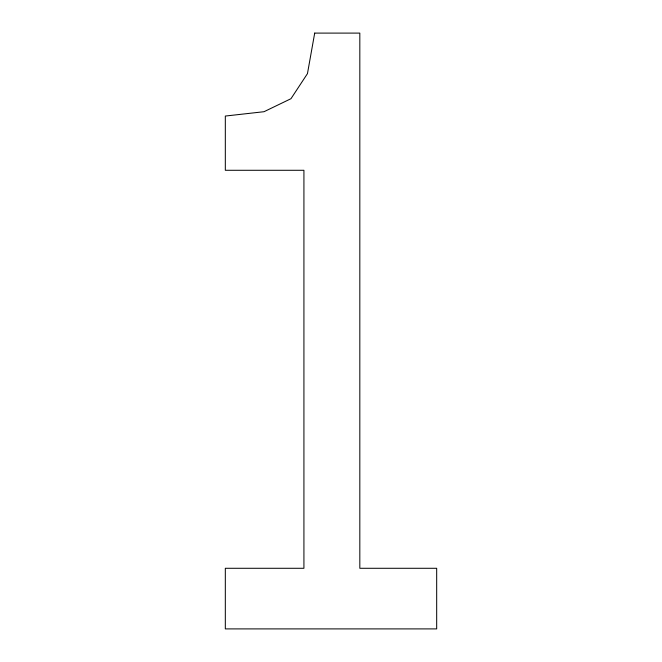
<?xml version="1.0" encoding="UTF-8"?>
<svg xmlns="http://www.w3.org/2000/svg" width="662" height="662" viewBox="0 0 662 662"><rect width="100%" height="100%" fill="white"/><g stroke="black" fill="none" stroke-linecap="round" stroke-linejoin="round"><path stroke-width="0.99" d="M314.698 33.1L307.458 73.631L290.974 98.704L264.006 111.713L225.32 116.049L225.32 170.283L303.924 170.283L303.924 568.286L225.32 568.286L225.32 628.9L436.68 628.9L436.68 568.286L359.822 568.286L359.822 33.1L314.698 33.1"/></g></svg>
